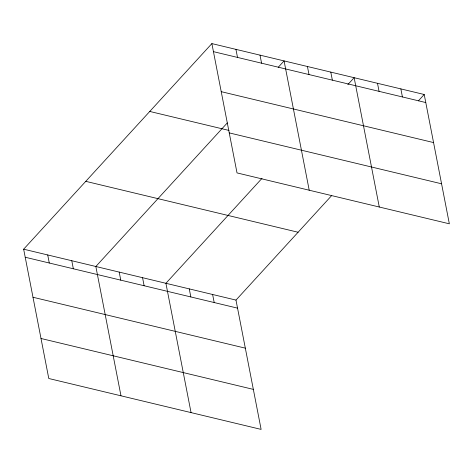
<?xml version="1.0" encoding="UTF-8"?>
<svg xmlns="http://www.w3.org/2000/svg" width="473" height="473" viewBox="0 0 473 473"><rect width="100%" height="100%" fill="white"/><g stroke="black" fill="none" stroke-linecap="round" stroke-linejoin="round"><path stroke-width="0.71" d="M331.573 195.686L235.98 300.089L261.12 429.401L48.784 378.501L23.65 249.188L211.88 43.599L424.216 94.499L449.35 223.812L237.02 172.911L211.88 43.599M227.294 122.921L95.842 266.494L120.976 395.806M278.254 67.267L284.078 60.905L309.212 190.217M262.001 178.351L165.911 283.292L191.051 412.604M347.838 84.596L354.147 77.702L379.281 207.014M418.392 100.861L424.216 94.499M213.447 51.652L425.783 102.552M221.228 91.667L433.558 142.568M149.764 111.445L229.038 130.447M229.239 132.895L441.569 183.796M85.767 181.342L298.096 232.249M23.65 249.188L235.98 300.089M25.217 257.241L237.547 308.142M32.992 297.257L245.327 348.158M41.009 338.485L253.339 389.385M400.856 88.9L402.422 96.953M377.501 83.301L379.068 91.354M330.787 72.103L332.353 80.156M307.432 66.504L308.999 74.557M260.014 55.14L261.575 63.193M235.944 49.369L237.511 57.422M212.625 294.49L214.192 302.543M189.271 288.891L190.832 296.943M142.556 277.692L144.123 285.745M119.202 272.093L120.763 280.146M71.778 260.729L73.345 268.782M47.714 254.959L49.281 263.012"/></g></svg>
